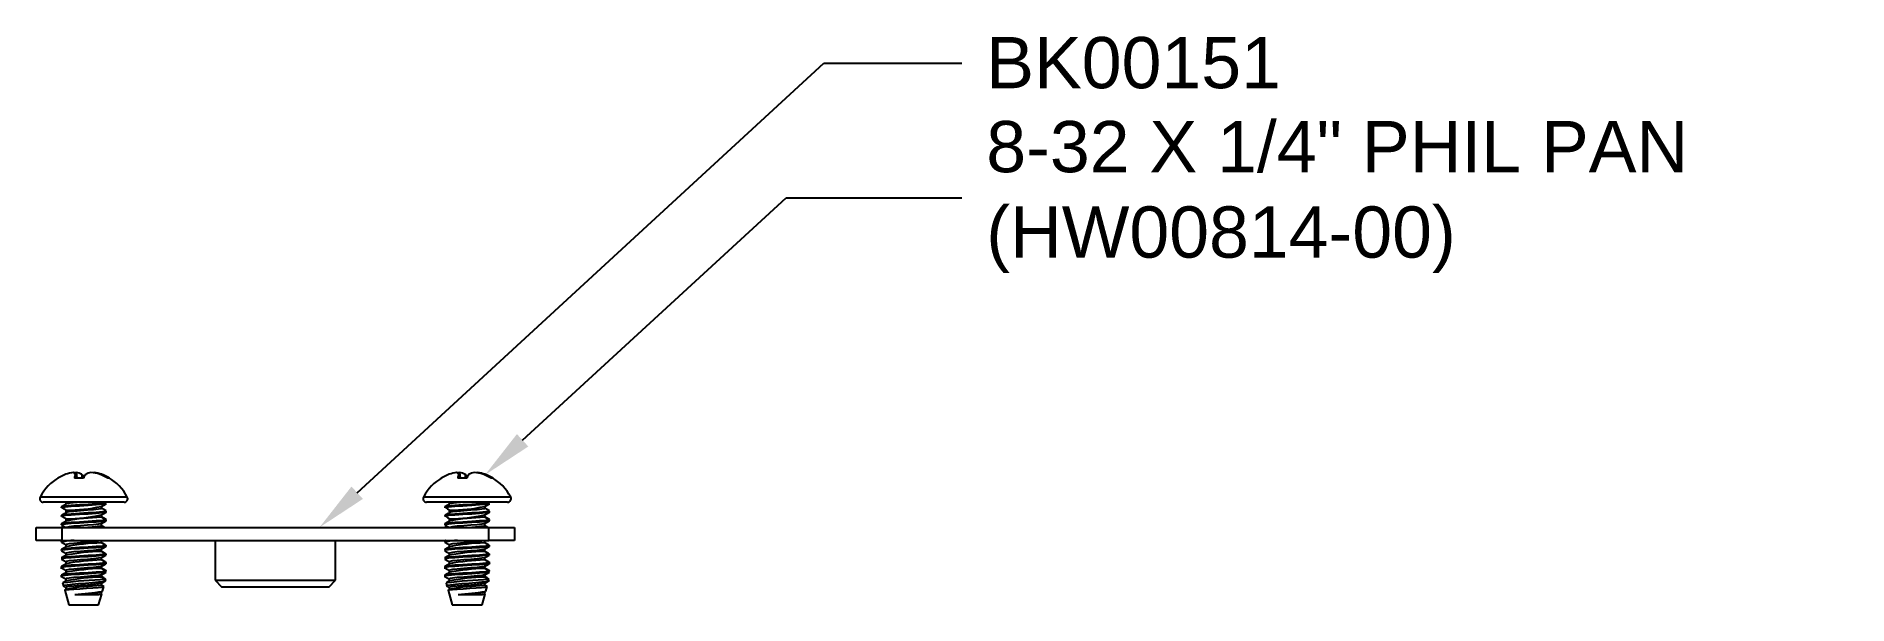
# Model space of a CAD drawing. Extents: x -0.88 to 5.75, y -0.28 to 1.8.
import ezdxf
from ezdxf import colors
from ezdxf.entities.mleader import LeaderData, LeaderLine
from ezdxf.math import Vec2, Vec3

# ---------------------------------------------------------------- set-up
doc = ezdxf.new("R2010")
doc.units = 0
doc.header["$LTSCALE"] = 0.5
doc.header["$MEASUREMENT"] = 0
for name, color, linetype in [('FAB DWG', 221, 'CONTINUOUS'), ('Hardware', 242, 'CONTINUOUS'), ('Mounting', 4, 'CONTINUOUS')]:
    doc.layers.add(name, color=color, linetype=linetype)
doc.styles.add('LSAD_Standard', font='arial.ttf')

msp = doc.modelspace()

# ---------------------------------------------------------------- linework, layer by layer
at = {"layer": 'Hardware', "linetype": 'Continuous', "transparency": 16777216}
for p, q in [((-0.7251, 0.1801), (-0.7274, 0.2009)), ((-0.663, 0.1993), (-0.6627, 0.2009)), ((0.6774, 0.1801), (0.6751, 0.2009)), ((0.7395, 0.1993), (0.7398, 0.2009)), ((-0.7024, 0.1801), (-0.7353, 0.1801)), ((-0.7294, 0.1801), (-0.732, 0.1946)), ((-0.7059, 0.1801), (-0.7083, 0.1946)), ((-0.6978, 0.1888), (-0.7047, 0.1888)), ((-0.6361, 0.1918), (-0.6359, 0.1946)), ((-0.6065, 0.1801), (-0.6128, 0.1801)), ((0.7001, 0.1801), (0.6672, 0.1801)), ((0.6731, 0.1801), (0.6705, 0.1946)), ((0.6966, 0.1801), (0.6942, 0.1946)), ((0.7047, 0.1888), (0.6978, 0.1888)), ((0.7664, 0.1918), (0.7666, 0.1946)), ((0.796, 0.1801), (0.7897, 0.1801)), ((-0.7313, 0.1112), (-0.8607, 0.1112)), ((-0.7291, 0.092), (-0.8492, 0.092)), ((-0.7833, 0.0754), (-0.7833, 0.0714)), ((-0.7663, 0.092), (-0.7663, 0.0854)), ((-0.5418, 0.1112), (-0.7313, 0.1112)), ((-0.5533, 0.092), (-0.7291, 0.092)), ((-0.6362, 0.0695), (-0.6362, 0.077)), ((0.6712, 0.1112), (0.5418, 0.1112)), ((0.6734, 0.092), (0.5533, 0.092)), ((0.6192, 0.0754), (0.6192, 0.0714)), ((0.6362, 0.092), (0.6362, 0.0854)), ((0.8607, 0.1112), (0.6712, 0.1112)), ((0.8492, 0.092), (0.6734, 0.092)), ((0.7663, 0.0695), (0.7663, 0.077)), ((-0.7833, 0.0441), (-0.7833, 0.0402)), ((-0.7833, 0.0129), (-0.7833, 0.0089)), ((-0.7663, 0.0617), (-0.7663, 0.0539)), ((-0.7663, 0.0304), (-0.7663, 0.0229)), ((-0.6374, 0.0382), (-0.6373, 0.0373)), ((-0.6374, 0.007), (-0.6373, 0.0061)), ((-0.6207, 0.0275), (-0.6373, 0.0373)), ((-0.6373, 0.0139), (-0.6207, 0.0236)), ((-0.627, 0), (-0.6373, 0.0061)), ((-0.6362, 0.0382), (-0.6362, 0.0457)), ((-0.6362, 0.007), (-0.6362, 0.0145)), ((-0.6208, 0.0285), (-0.6207, 0.0275)), ((-0.6208, 0.0246), (-0.6207, 0.0236)), ((-0.6192, 0.0558), (-0.6192, 0.0597)), ((-0.6192, 0.0246), (-0.6192, 0.0285)), ((0.6192, 0.0441), (0.6192, 0.0402)), ((0.6192, 0.0129), (0.6192, 0.0089)), ((0.6362, 0.0617), (0.6362, 0.0539)), ((0.6362, 0.0304), (0.6362, 0.0229)), ((0.7651, 0.0382), (0.7652, 0.0373)), ((0.7651, 0.007), (0.7652, 0.0061)), ((0.7818, 0.0275), (0.7652, 0.0373)), ((0.7652, 0.0139), (0.7818, 0.0236)), ((0.7755, 0), (0.7652, 0.0061)), ((0.7663, 0.0382), (0.7663, 0.0457)), ((0.7663, 0.007), (0.7663, 0.0145)), ((0.7817, 0.0285), (0.7818, 0.0275)), ((0.7817, 0.0246), (0.7818, 0.0236)), ((0.7833, 0.0558), (0.7833, 0.0597)), ((0.7833, 0.0246), (0.7833, 0.0285)), ((-0.7833, -0.0496), (-0.7833, -0.0536)), ((-0.7808, -0.048), (-0.7828, -0.0492)), ((-0.7663, -0.0633), (-0.7663, -0.0708)), ((-0.6374, -0.0555), (-0.6373, -0.0564)), ((-0.6373, -0.0486), (-0.6363, -0.048)), ((-0.6207, -0.0662), (-0.6373, -0.0564)), ((-0.6362, -0.0555), (-0.6362, -0.048)), ((-0.6208, -0.0653), (-0.6207, -0.0662)), ((-0.6192, -0.0692), (-0.6192, -0.0653)), ((0.6192, -0.0496), (0.6192, -0.0536)), ((0.6217, -0.048), (0.6197, -0.0492)), ((0.6362, -0.0633), (0.6362, -0.0708)), ((0.7651, -0.0555), (0.7652, -0.0564)), ((0.7652, -0.0486), (0.7662, -0.048)), ((0.7818, -0.0662), (0.7652, -0.0564)), ((0.7663, -0.0555), (0.7663, -0.048)), ((0.7817, -0.0653), (0.7818, -0.0662)), ((0.7833, -0.0692), (0.7833, -0.0653)), ((-0.7833, -0.0809), (-0.7833, -0.0848)), ((-0.7663, -0.0946), (-0.7663, -0.1021)), ((-0.7663, -0.1258), (-0.7663, -0.1333)), ((-0.6374, -0.0789), (-0.6373, -0.0799)), ((-0.6374, -0.0868), (-0.6373, -0.0877)), ((-0.6374, -0.1102), (-0.6373, -0.1111)), ((-0.6374, -0.118), (-0.6373, -0.1189)), ((-0.6373, -0.0799), (-0.6207, -0.0701)), ((-0.6207, -0.0975), (-0.6373, -0.0877)), ((-0.6373, -0.1111), (-0.6207, -0.1014)), ((-0.6207, -0.1287), (-0.6373, -0.1189)), ((-0.6362, -0.0868), (-0.6362, -0.0789)), ((-0.6362, -0.118), (-0.6362, -0.1102)), ((-0.6208, -0.0692), (-0.6207, -0.0701)), ((-0.6208, -0.0965), (-0.6207, -0.0975)), ((-0.6201, -0.0997), (-0.6207, -0.1014)), ((-0.6192, -0.1004), (-0.6192, -0.0965)), ((0.6192, -0.0809), (0.6192, -0.0848)), ((0.6362, -0.0946), (0.6362, -0.1021)), ((0.6362, -0.1258), (0.6362, -0.1333)), ((0.7651, -0.0789), (0.7652, -0.0799)), ((0.7651, -0.0868), (0.7652, -0.0877)), ((0.7651, -0.1102), (0.7652, -0.1111)), ((0.7651, -0.118), (0.7652, -0.1189)), ((0.7652, -0.0799), (0.7818, -0.0701)), ((0.7818, -0.0975), (0.7652, -0.0877)), ((0.7652, -0.1111), (0.7818, -0.1014)), ((0.7818, -0.1287), (0.7652, -0.1189)), ((0.7663, -0.0868), (0.7663, -0.0789)), ((0.7663, -0.118), (0.7663, -0.1102)), ((0.7817, -0.0692), (0.7818, -0.0701)), ((0.7817, -0.0965), (0.7818, -0.0975)), ((0.7824, -0.0997), (0.7818, -0.1014)), ((0.7833, -0.1004), (0.7833, -0.0965)), ((-0.7833, -0.1434), (-0.7833, -0.1511)), ((-0.7833, -0.1746), (-0.7833, -0.1821)), ((-0.7663, -0.1571), (-0.7663, -0.1646)), ((-0.7663, -0.1883), (-0.7663, -0.1958)), ((-0.6374, -0.1414), (-0.6373, -0.1424)), ((-0.6374, -0.1493), (-0.6373, -0.1502)), ((-0.6373, -0.1424), (-0.6207, -0.1326)), ((-0.6207, -0.16), (-0.6373, -0.1502)), ((-0.6373, -0.1736), (-0.6207, -0.1639)), ((-0.6371, -0.1805), (-0.6373, -0.1814)), ((-0.622, -0.1905), (-0.6373, -0.1814)), ((-0.6373, -0.2049), (-0.6238, -0.1969)), ((-0.6362, -0.1493), (-0.6362, -0.1414)), ((-0.6362, -0.1805), (-0.6362, -0.173)), ((-0.6221, -0.196), (-0.6204, -0.19)), ((-0.622, -0.1905), (-0.6211, -0.1892)), ((-0.6203, -0.1634), (-0.6207, -0.1639)), ((0.6192, -0.1434), (0.6192, -0.1511)), ((0.6192, -0.1746), (0.6192, -0.1821)), ((0.6362, -0.1571), (0.6362, -0.1646)), ((0.6362, -0.1883), (0.6362, -0.1958)), ((0.7651, -0.1414), (0.7652, -0.1424)), ((0.7651, -0.1493), (0.7652, -0.1502)), ((0.7652, -0.1424), (0.7818, -0.1326)), ((0.7818, -0.16), (0.7652, -0.1502)), ((0.7652, -0.1736), (0.7818, -0.1639)), ((0.7654, -0.1805), (0.7652, -0.1814)), ((0.7805, -0.1905), (0.7652, -0.1814)), ((0.7652, -0.2049), (0.7787, -0.1969)), ((0.7663, -0.1493), (0.7663, -0.1414)), ((0.7663, -0.1805), (0.7663, -0.173)), ((0.7804, -0.196), (0.7821, -0.19)), ((0.7805, -0.1905), (0.7814, -0.1892)), ((0.7822, -0.1634), (0.7818, -0.1639)), ((-0.7784, -0.2031), (-0.7751, -0.2146)), ((-0.7741, -0.2154), (-0.7659, -0.2202)), ((-0.7708, -0.2301), (-0.7558, -0.283)), ((-0.7658, -0.2268), (-0.7698, -0.2291)), ((-0.7663, -0.2196), (-0.7663, -0.2271)), ((-0.734, -0.2457), (-0.6455, -0.2457)), ((-0.6467, -0.283), (-0.6356, -0.2436)), ((-0.6373, -0.2439), (-0.6455, -0.2457)), ((-0.6455, -0.2457), (-0.6369, -0.2442)), ((-0.6369, -0.2118), (-0.6373, -0.2127)), ((-0.6294, -0.2173), (-0.6373, -0.2127)), ((-0.6373, -0.2361), (-0.6342, -0.2343)), ((-0.6367, -0.2352), (-0.6373, -0.2361)), ((-0.6367, -0.243), (-0.6373, -0.2439)), ((-0.6369, -0.2442), (-0.6373, -0.2439)), ((-0.6369, -0.2442), (-0.6364, -0.2434)), ((-0.6275, -0.2166), (-0.6363, -0.2115)), ((-0.6362, -0.2118), (-0.6362, -0.2043)), ((-0.6362, -0.2457), (-0.6362, -0.2333)), ((-0.6328, -0.2332), (-0.6342, -0.2343)), ((-0.6326, -0.2332), (-0.628, -0.2167)), ((-0.6294, -0.2173), (-0.6287, -0.2165)), ((0.6241, -0.2031), (0.6274, -0.2146)), ((0.6284, -0.2154), (0.6366, -0.2202)), ((0.6317, -0.2301), (0.6467, -0.283)), ((0.6367, -0.2268), (0.6327, -0.2291)), ((0.6362, -0.2196), (0.6362, -0.2271)), ((0.6685, -0.2457), (0.757, -0.2457)), ((0.7558, -0.283), (0.7669, -0.2436)), ((0.7652, -0.2439), (0.757, -0.2457)), ((0.757, -0.2457), (0.7656, -0.2442)), ((0.7656, -0.2118), (0.7652, -0.2127)), ((0.7731, -0.2173), (0.7652, -0.2127)), ((0.7652, -0.2361), (0.7683, -0.2343)), ((0.7658, -0.2352), (0.7652, -0.2361)), ((0.7658, -0.243), (0.7652, -0.2439)), ((0.7656, -0.2442), (0.7652, -0.2439)), ((0.7656, -0.2442), (0.7661, -0.2434)), ((0.775, -0.2166), (0.7662, -0.2115)), ((0.7663, -0.2118), (0.7663, -0.2043)), ((0.7663, -0.2457), (0.7663, -0.2333)), ((0.7697, -0.2332), (0.7683, -0.2343)), ((0.7699, -0.2332), (0.7745, -0.2167)), ((0.7731, -0.2173), (0.7738, -0.2165)), ((-0.7558, -0.283), (-0.6467, -0.283)), ((0.6467, -0.283), (0.7558, -0.283))]:
    msp.add_line(p, q, dxfattribs=at)
at = {"layer": 'Hardware', "linetype": 'Continuous', "transparency": 16777216, "flags": 128}
for points in [[(-0.7658, 0.0857), (-0.7743, 0.0808), (-0.7828, 0.0758)], [(-0.621, 0.092), (-0.6207, 0.09), (-0.6326, 0.0881), (-0.6555, 0.0861), (-0.6844, 0.0842), (-0.7167, 0.0822), (-0.7466, 0.0802), (-0.7689, 0.0784), (-0.7816, 0.0763), (-0.7817, 0.0754)], [(-0.6208, 0.0866), (-0.6207, 0.0861), (-0.6326, 0.0842), (-0.6555, 0.0822), (-0.6844, 0.0803), (-0.7167, 0.0783), (-0.7466, 0.0763), (-0.7689, 0.0745), (-0.7816, 0.0724), (-0.7817, 0.0714)], [(-0.7808, 0.0726), (-0.7728, 0.0677), (-0.7646, 0.0628)], [(-0.6374, 0.0695), (-0.6373, 0.0686), (-0.6468, 0.0667), (-0.665, 0.0646), (-0.6879, 0.0628), (-0.7135, 0.0608), (-0.7373, 0.0587), (-0.755, 0.0569), (-0.7619, 0.0555)], [(-0.6197, 0.0602), (-0.6282, 0.0652), (-0.6367, 0.0701)], [(-0.6366, 0.0767), (-0.6281, 0.0817), (-0.6196, 0.0866)], [(0.6367, 0.0857), (0.6282, 0.0808), (0.6197, 0.0758)], [(0.7815, 0.092), (0.7818, 0.09), (0.7699, 0.0881), (0.747, 0.0861), (0.7181, 0.0842), (0.6858, 0.0822), (0.6559, 0.0802), (0.6336, 0.0784), (0.6209, 0.0763), (0.6208, 0.0754)], [(0.7817, 0.0866), (0.7818, 0.0861), (0.7699, 0.0842), (0.747, 0.0822), (0.7181, 0.0803), (0.6858, 0.0783), (0.6559, 0.0763), (0.6336, 0.0745), (0.6209, 0.0724), (0.6208, 0.0714)], [(0.6217, 0.0726), (0.6297, 0.0677), (0.6379, 0.0628)], [(0.7651, 0.0695), (0.7652, 0.0686), (0.7557, 0.0667), (0.7375, 0.0646), (0.7146, 0.0628), (0.689, 0.0608), (0.6652, 0.0587), (0.6475, 0.0569), (0.6406, 0.0555)], [(0.7828, 0.0602), (0.7743, 0.0652), (0.7658, 0.0701)], [(0.7659, 0.0767), (0.7744, 0.0817), (0.7829, 0.0866)], [(-0.7829, 0.0085), (-0.7744, 0.0035), (-0.7683, 0)], [(-0.7658, 0.0232), (-0.7743, 0.0183), (-0.7828, 0.0133)], [(-0.6208, 0.0597), (-0.6207, 0.0588), (-0.6326, 0.0569), (-0.6555, 0.0548), (-0.6844, 0.053), (-0.7167, 0.051), (-0.7466, 0.049), (-0.7689, 0.0471), (-0.7816, 0.0451), (-0.7817, 0.0441)], [(-0.6208, 0.0558), (-0.6207, 0.0549), (-0.6326, 0.053), (-0.6555, 0.0509), (-0.6844, 0.0491), (-0.7167, 0.0471), (-0.7466, 0.0451), (-0.7689, 0.0432), (-0.7816, 0.0412), (-0.7817, 0.0402)], [(-0.6207, 0.0275), (-0.6326, 0.0256), (-0.6555, 0.0236), (-0.6844, 0.0217), (-0.7167, 0.0197), (-0.7466, 0.0177), (-0.7689, 0.0159), (-0.7816, 0.0138), (-0.7817, 0.0129)], [(-0.6207, 0.0236), (-0.6326, 0.0217), (-0.6555, 0.0197), (-0.6844, 0.0178), (-0.7167, 0.0158), (-0.7466, 0.0138), (-0.7689, 0.012), (-0.7816, 0.0099), (-0.7817, 0.0089)], [(-0.7808, 0.0413), (-0.7728, 0.0365), (-0.7646, 0.0316)], [(-0.7628, 0.0555), (-0.7709, 0.0506), (-0.7791, 0.0457)], [(-0.6373, 0.0139), (-0.6468, 0.012), (-0.665, 0.0099), (-0.6879, 0.0081), (-0.7135, 0.0061), (-0.7373, 0.0041), (-0.755, 0.0022), (-0.765, 0.0002), (-0.7651, -0.0008)], [(-0.6254, 0), (-0.6316, 0.0037), (-0.6397, 0.0087)], [(-0.6197, 0.029), (-0.6282, 0.0339), (-0.6367, 0.0388)], [(-0.6366, 0.0455), (-0.6281, 0.0504), (-0.6196, 0.0553)], [(-0.6366, 0.0142), (-0.6281, 0.0192), (-0.6196, 0.0241)], [(0.6196, 0.0085), (0.6281, 0.0035), (0.6342, 0)], [(0.6367, 0.0232), (0.6282, 0.0183), (0.6197, 0.0133)], [(0.7817, 0.0597), (0.7818, 0.0588), (0.7699, 0.0569), (0.747, 0.0548), (0.7181, 0.053), (0.6858, 0.051), (0.6559, 0.049), (0.6336, 0.0471), (0.6209, 0.0451), (0.6208, 0.0441)], [(0.7817, 0.0558), (0.7818, 0.0549), (0.7699, 0.053), (0.747, 0.0509), (0.7181, 0.0491), (0.6858, 0.0471), (0.6559, 0.0451), (0.6336, 0.0432), (0.6209, 0.0412), (0.6208, 0.0402)], [(0.7818, 0.0275), (0.7699, 0.0256), (0.747, 0.0236), (0.7181, 0.0217), (0.6858, 0.0197), (0.6559, 0.0177), (0.6336, 0.0159), (0.6209, 0.0138), (0.6208, 0.0129)], [(0.7818, 0.0236), (0.7699, 0.0217), (0.747, 0.0197), (0.7181, 0.0178), (0.6858, 0.0158), (0.6559, 0.0138), (0.6336, 0.012), (0.6209, 0.0099), (0.6208, 0.0089)], [(0.6217, 0.0413), (0.6297, 0.0365), (0.6379, 0.0316)], [(0.6397, 0.0555), (0.6316, 0.0506), (0.6234, 0.0457)], [(0.7652, 0.0139), (0.7557, 0.012), (0.7375, 0.0099), (0.7146, 0.0081), (0.689, 0.0061), (0.6652, 0.0041), (0.6475, 0.0022), (0.6375, 0.0002), (0.6374, -0.0008)], [(0.7771, 0), (0.7709, 0.0037), (0.7628, 0.0087)], [(0.7828, 0.029), (0.7743, 0.0339), (0.7658, 0.0388)], [(0.7659, 0.0455), (0.7744, 0.0504), (0.7829, 0.0553)], [(0.7659, 0.0142), (0.7744, 0.0192), (0.7829, 0.0241)], [(-0.7829, -0.054), (-0.7744, -0.059), (-0.7659, -0.0639)], [(-0.7775, -0.048), (-0.7816, -0.0487), (-0.7817, -0.0496)], [(-0.6207, -0.0662), (-0.6326, -0.0681), (-0.6555, -0.0702), (-0.6844, -0.072), (-0.7167, -0.074), (-0.7466, -0.076), (-0.7689, -0.0779), (-0.7816, -0.0799), (-0.7817, -0.0809)], [(-0.6373, -0.0486), (-0.6468, -0.0505), (-0.665, -0.0526), (-0.6879, -0.0544), (-0.7135, -0.0564), (-0.7373, -0.0584), (-0.755, -0.0603), (-0.765, -0.0623), (-0.7651, -0.0633)], [(-0.6234, -0.0637), (-0.6316, -0.0588), (-0.6397, -0.0538)], [(0.6196, -0.054), (0.6281, -0.059), (0.6366, -0.0639)], [(0.625, -0.048), (0.6209, -0.0487), (0.6208, -0.0496)], [(0.7818, -0.0662), (0.7699, -0.0681), (0.747, -0.0702), (0.7181, -0.072), (0.6858, -0.074), (0.6559, -0.076), (0.6336, -0.0779), (0.6209, -0.0799), (0.6208, -0.0809)], [(0.7652, -0.0486), (0.7557, -0.0505), (0.7375, -0.0526), (0.7146, -0.0544), (0.689, -0.0564), (0.6652, -0.0584), (0.6475, -0.0603), (0.6375, -0.0623), (0.6374, -0.0633)], [(0.7791, -0.0637), (0.7709, -0.0588), (0.7628, -0.0538)], [(-0.7829, -0.0853), (-0.7744, -0.0902), (-0.7659, -0.0952)], [(-0.7829, -0.1165), (-0.7744, -0.1215), (-0.7659, -0.1264)], [(-0.7658, -0.0705), (-0.7743, -0.0755), (-0.7828, -0.0804)], [(-0.7658, -0.1018), (-0.7743, -0.1067), (-0.7828, -0.1117)], [(-0.6207, -0.0701), (-0.6326, -0.072), (-0.6555, -0.0741), (-0.6844, -0.0759), (-0.7167, -0.0779), (-0.7466, -0.0799), (-0.7689, -0.0818), (-0.7816, -0.0838), (-0.7817, -0.0848)], [(-0.6207, -0.0975), (-0.6326, -0.0994), (-0.6555, -0.1014), (-0.6844, -0.1033), (-0.7167, -0.1053), (-0.7466, -0.1073), (-0.7689, -0.1091), (-0.7816, -0.1112), (-0.7817, -0.1121)], [(-0.6207, -0.1014), (-0.6326, -0.1033), (-0.6555, -0.1053), (-0.6844, -0.1072), (-0.7167, -0.1092), (-0.7466, -0.1112), (-0.7689, -0.113), (-0.7816, -0.1151), (-0.7817, -0.1161)], [(-0.6207, -0.1287), (-0.6326, -0.1306), (-0.6555, -0.1327), (-0.6844, -0.1345), (-0.7167, -0.1365), (-0.7466, -0.1385), (-0.7689, -0.1404), (-0.7816, -0.1424), (-0.7817, -0.1434)], [(-0.6373, -0.0799), (-0.6468, -0.0818), (-0.665, -0.0839), (-0.6879, -0.0857), (-0.7135, -0.0877), (-0.7373, -0.0897), (-0.755, -0.0915), (-0.765, -0.0936), (-0.7651, -0.0946)], [(-0.6373, -0.1111), (-0.6468, -0.113), (-0.665, -0.1151), (-0.6879, -0.1169), (-0.7135, -0.1189), (-0.7373, -0.1209), (-0.755, -0.1228), (-0.765, -0.1248), (-0.7651, -0.1258)], [(-0.6234, -0.0949), (-0.6316, -0.09), (-0.6397, -0.0851)], [(-0.6234, -0.1262), (-0.6316, -0.1213), (-0.6397, -0.1163)], [(-0.6379, -0.1403), (-0.6297, -0.1354), (-0.6218, -0.1307)], [(-0.6244, -0.1262), (-0.6198, -0.1272), (-0.6207, -0.1287)], [(-0.6225, -0.1305), (-0.6198, -0.1311), (-0.6207, -0.1326)], [(0.6196, -0.0853), (0.6281, -0.0902), (0.6366, -0.0952)], [(0.6196, -0.1165), (0.6281, -0.1215), (0.6366, -0.1264)], [(0.6367, -0.0705), (0.6282, -0.0755), (0.6197, -0.0804)], [(0.6367, -0.1018), (0.6282, -0.1067), (0.6197, -0.1117)], [(0.7818, -0.0701), (0.7699, -0.072), (0.747, -0.0741), (0.7181, -0.0759), (0.6858, -0.0779), (0.6559, -0.0799), (0.6336, -0.0818), (0.6209, -0.0838), (0.6208, -0.0848)], [(0.7818, -0.0975), (0.7699, -0.0994), (0.747, -0.1014), (0.7181, -0.1033), (0.6858, -0.1053), (0.6559, -0.1073), (0.6336, -0.1091), (0.6209, -0.1112), (0.6208, -0.1121)], [(0.7818, -0.1014), (0.7699, -0.1033), (0.747, -0.1053), (0.7181, -0.1072), (0.6858, -0.1092), (0.6559, -0.1112), (0.6336, -0.113), (0.6209, -0.1151), (0.6208, -0.1161)], [(0.7818, -0.1287), (0.7699, -0.1306), (0.747, -0.1327), (0.7181, -0.1345), (0.6858, -0.1365), (0.6559, -0.1385), (0.6336, -0.1404), (0.6209, -0.1424), (0.6208, -0.1434)], [(0.7652, -0.0799), (0.7557, -0.0818), (0.7375, -0.0839), (0.7146, -0.0857), (0.689, -0.0877), (0.6652, -0.0897), (0.6475, -0.0915), (0.6375, -0.0936), (0.6374, -0.0946)], [(0.7652, -0.1111), (0.7557, -0.113), (0.7375, -0.1151), (0.7146, -0.1169), (0.689, -0.1189), (0.6652, -0.1209), (0.6475, -0.1228), (0.6375, -0.1248), (0.6374, -0.1258)], [(0.7791, -0.0949), (0.7709, -0.09), (0.7628, -0.0851)], [(0.7791, -0.1262), (0.7709, -0.1213), (0.7628, -0.1163)], [(0.7646, -0.1403), (0.7728, -0.1354), (0.7807, -0.1307)], [(0.7781, -0.1262), (0.7827, -0.1272), (0.7818, -0.1287)], [(0.78, -0.1305), (0.7827, -0.1311), (0.7818, -0.1326)], [(-0.7829, -0.1478), (-0.7744, -0.1527), (-0.7659, -0.1577)], [(-0.7829, -0.1791), (-0.7744, -0.184), (-0.7659, -0.1889)], [(-0.7658, -0.133), (-0.7743, -0.138), (-0.7828, -0.1429)], [(-0.7658, -0.1643), (-0.7743, -0.1692), (-0.7828, -0.1742)], [(-0.6207, -0.1326), (-0.6326, -0.1345), (-0.6555, -0.1366), (-0.6844, -0.1384), (-0.7167, -0.1404), (-0.7466, -0.1424), (-0.7689, -0.1443), (-0.7816, -0.1463), (-0.7817, -0.1473)], [(-0.6207, -0.16), (-0.6326, -0.1619), (-0.6555, -0.1639), (-0.6844, -0.1658), (-0.7167, -0.1678), (-0.7466, -0.1698), (-0.7689, -0.1716), (-0.7816, -0.1737), (-0.7817, -0.1746)], [(-0.6207, -0.1639), (-0.6326, -0.1658), (-0.6555, -0.1678), (-0.6844, -0.1697), (-0.7167, -0.1717), (-0.7466, -0.1737), (-0.7689, -0.1755), (-0.7816, -0.1776), (-0.7817, -0.1786)], [(-0.7658, -0.1955), (-0.7737, -0.2001), (-0.7773, -0.2022)], [(-0.6238, -0.1969), (-0.6313, -0.1985), (-0.6474, -0.2006), (-0.6695, -0.2026), (-0.6951, -0.2046), (-0.7207, -0.2067), (-0.7439, -0.2087), (-0.7619, -0.2107), (-0.7726, -0.2127), (-0.775, -0.2148), (-0.7739, -0.2151)], [(-0.6373, -0.1424), (-0.6468, -0.1443), (-0.665, -0.1464), (-0.6879, -0.1482), (-0.7135, -0.1502), (-0.7373, -0.1522), (-0.755, -0.154), (-0.765, -0.1561), (-0.7651, -0.1571)], [(-0.6373, -0.1736), (-0.6468, -0.1755), (-0.665, -0.1776), (-0.6879, -0.1794), (-0.7135, -0.1814), (-0.7373, -0.1834), (-0.755, -0.1853), (-0.765, -0.1873), (-0.7651, -0.1883)], [(-0.6367, -0.1733), (-0.6282, -0.1684), (-0.6197, -0.1634)], [(-0.6367, -0.2046), (-0.6292, -0.2002), (-0.6218, -0.1959)], [(-0.6197, -0.1585), (-0.6282, -0.1536), (-0.6366, -0.1487)], [(-0.6203, -0.1895), (-0.6283, -0.1848), (-0.6364, -0.1801)], [(-0.6227, -0.1958), (-0.6223, -0.1962), (-0.6238, -0.1969)], [(-0.6199, -0.1585), (-0.6196, -0.1586), (-0.6207, -0.16)], [(0.6196, -0.1478), (0.6281, -0.1527), (0.6366, -0.1577)], [(0.6196, -0.1791), (0.6281, -0.184), (0.6366, -0.1889)], [(0.6367, -0.133), (0.6282, -0.138), (0.6197, -0.1429)], [(0.6367, -0.1643), (0.6282, -0.1692), (0.6197, -0.1742)], [(0.7818, -0.1326), (0.7699, -0.1345), (0.747, -0.1366), (0.7181, -0.1384), (0.6858, -0.1404), (0.6559, -0.1424), (0.6336, -0.1443), (0.6209, -0.1463), (0.6208, -0.1473)], [(0.7818, -0.16), (0.7699, -0.1619), (0.747, -0.1639), (0.7181, -0.1658), (0.6858, -0.1678), (0.6559, -0.1698), (0.6336, -0.1716), (0.6209, -0.1737), (0.6208, -0.1746)], [(0.7818, -0.1639), (0.7699, -0.1658), (0.747, -0.1678), (0.7181, -0.1697), (0.6858, -0.1717), (0.6559, -0.1737), (0.6336, -0.1755), (0.6209, -0.1776), (0.6208, -0.1786)], [(0.6367, -0.1955), (0.6288, -0.2001), (0.6252, -0.2022)], [(0.7787, -0.1969), (0.7712, -0.1985), (0.7551, -0.2006), (0.733, -0.2026), (0.7074, -0.2046), (0.6818, -0.2067), (0.6586, -0.2087), (0.6406, -0.2107), (0.6299, -0.2127), (0.6275, -0.2148), (0.6286, -0.2151)], [(0.7652, -0.1424), (0.7557, -0.1443), (0.7375, -0.1464), (0.7146, -0.1482), (0.689, -0.1502), (0.6652, -0.1522), (0.6475, -0.154), (0.6375, -0.1561), (0.6374, -0.1571)], [(0.7652, -0.1736), (0.7557, -0.1755), (0.7375, -0.1776), (0.7146, -0.1794), (0.689, -0.1814), (0.6652, -0.1834), (0.6475, -0.1853), (0.6375, -0.1873), (0.6374, -0.1883)], [(0.7658, -0.1733), (0.7743, -0.1684), (0.7828, -0.1634)], [(0.7658, -0.2046), (0.7733, -0.2002), (0.7807, -0.1959)], [(0.7828, -0.1585), (0.7743, -0.1536), (0.7659, -0.1487)], [(0.7822, -0.1895), (0.7742, -0.1848), (0.7661, -0.1801)], [(0.7798, -0.1958), (0.7802, -0.1962), (0.7787, -0.1969)], [(0.7826, -0.1585), (0.7829, -0.1586), (0.7818, -0.16)], [(-0.7705, -0.23), (-0.7708, -0.2299), (-0.7666, -0.2284), (-0.755, -0.2269), (-0.7372, -0.2255), (-0.7152, -0.2241), (-0.6913, -0.2226), (-0.6683, -0.2212), (-0.6488, -0.2198), (-0.6348, -0.2183), (-0.6294, -0.2173)], [(-0.6373, -0.2049), (-0.6468, -0.2068), (-0.665, -0.2089), (-0.6879, -0.2107), (-0.7135, -0.2127), (-0.7373, -0.2147), (-0.755, -0.2165), (-0.765, -0.2186), (-0.7651, -0.2196)], [(0.632, -0.23), (0.6317, -0.2299), (0.6359, -0.2284), (0.6475, -0.2269), (0.6653, -0.2255), (0.6873, -0.2241), (0.7112, -0.2226), (0.7342, -0.2212), (0.7537, -0.2198), (0.7677, -0.2183), (0.7731, -0.2173)], [(0.7652, -0.2049), (0.7557, -0.2068), (0.7375, -0.2089), (0.7146, -0.2107), (0.689, -0.2127), (0.6652, -0.2147), (0.6475, -0.2165), (0.6375, -0.2186), (0.6374, -0.2196)]]:
    msp.add_lwpolyline(points, dxfattribs=at)
at = {"layer": 'Hardware', "linetype": 'Continuous', "transparency": 16777216}
for centre, radius, start, end in [((-0.7254, 0.0793), 0.1224, 96.72971, 109.67528), ((-0.7507, 0.1797), 0.0239, 38.73544, 62.84229), ((-0.7101, 0.0286), 0.1732, 95.71974, 99.08564), ((-0.7401, 0.1307), 0.0713, 63.5858, 79.74782), ((-0.6624, 0.1307), 0.0713, 100.25218, 116.4142), ((-0.6923, 0.0296), 0.1722, 73.42008, 84.29441), ((-0.6564, 0.187), 0.0153, 114.53131, 124.53319), ((-0.6771, 0.0793), 0.1224, 70.32472, 83.27029), ((0.6771, 0.0793), 0.1224, 96.72971, 109.67528), ((0.6518, 0.1797), 0.0239, 38.73544, 62.84229), ((0.6924, 0.0286), 0.1732, 95.71974, 99.08564), ((0.6624, 0.1307), 0.0713, 63.5858, 79.74782), ((0.7401, 0.1307), 0.0713, 100.25218, 116.4142), ((0.7102, 0.0296), 0.1722, 73.42008, 84.29441), ((0.7461, 0.187), 0.0153, 114.53131, 124.53319), ((0.7254, 0.0793), 0.1224, 70.32472, 83.27029), ((-0.7013, 0.0264), 0.1806, 120.2299, 152.00623), ((-0.7066, 0.0355), 0.1701, 110.68646, 121.745), ((-0.6543, 0.1697), 0.0816, 162.21991, 172.64657), ((-0.8006, 0.1327), 0.1111, 26.59534, 33.8596), ((-0.598, 0.1303), 0.1157, 146.22036, 154.47802), ((-0.7067, 0.0221), 0.1839, 59.25936, 69.75713), ((-0.6959, 0.0355), 0.1701, 58.255, 69.31354), ((-0.7013, 0.0264), 0.1806, 27.99377, 59.7701), ((0.7013, 0.0264), 0.1806, 120.2299, 152.00623), ((0.6959, 0.0355), 0.1701, 110.68646, 121.745), ((0.7482, 0.1697), 0.0816, 162.21991, 172.64657), ((0.6019, 0.1327), 0.1111, 26.59534, 33.8596), ((0.8045, 0.1303), 0.1157, 146.22036, 154.47802), ((0.6958, 0.0221), 0.1839, 59.25936, 69.75713), ((0.7066, 0.0355), 0.1701, 58.255, 69.31354), ((0.7013, 0.0264), 0.1806, 27.99377, 59.7701), ((-0.8492, 0.105), 0.013, 152.00623, 270), ((-0.7162, -0.1017), 0.1937, 89.20908, 104.61198), ((-0.7699, 0.6987), 0.6359, 270.49712, 282.03389), ((-0.5533, 0.105), 0.013, 270, 27.99377), ((0.5533, 0.105), 0.013, 152.00623, 270), ((0.6863, -0.1017), 0.1937, 89.20908, 104.61198), ((0.6326, 0.6987), 0.6359, 270.49712, 282.03389), ((0.8492, 0.105), 0.013, 270, 27.99377), ((-0.6147, -0.7545), 0.7921, 91.63691, 100.94214), ((-0.7699, 0.6675), 0.6359, 270.49712, 282.03389), ((-0.7177, 0.4783), 0.479, 273.17541, 279.66428), ((0.7878, -0.7545), 0.7921, 91.63691, 100.94214), ((0.6326, 0.6675), 0.6359, 270.49712, 282.03389), ((0.6848, 0.4783), 0.479, 273.17541, 279.66428), ((-0.74, -0.2063), 0.1583, 88.72075, 105.27843), ((-0.6147, -0.8482), 0.7921, 91.63691, 100.94214), ((0.6625, -0.2063), 0.1583, 88.72075, 105.27843), ((0.7878, -0.8482), 0.7921, 91.63691, 100.94214), ((-0.6147, -0.8795), 0.7921, 91.63691, 100.94214), ((-0.6147, -0.9107), 0.7921, 91.63691, 100.94214), ((0.7878, -0.8795), 0.7921, 91.63691, 100.94214), ((0.7878, -0.9107), 0.7921, 91.63691, 100.94214), ((-0.4908, -2.784), 2.5969, 92.89619, 96.35811), ((-0.6146, -0.9426), 0.7928, 91.64054, 100.93809), ((-0.6146, -0.9741), 0.793, 91.64174, 100.93675), ((0.9117, -2.784), 2.5969, 92.89619, 96.35811), ((0.7879, -0.9426), 0.7928, 91.64054, 100.93809), ((0.7879, -0.9741), 0.793, 91.64174, 100.93675), ((-0.611, -1.0396), 0.8273, 91.82452, 100.73243), ((-0.8878, 1.5436), 1.7959, 274.91333, 278.11964), ((-0.8349, 1.2716), 1.5207, 273.80489, 277.46517), ((0.7915, -1.0396), 0.8273, 91.82452, 100.73243), ((0.5147, 1.5436), 1.7959, 274.91333, 278.11964), ((0.5676, 1.2716), 1.5207, 273.80489, 277.46517)]:
    msp.add_arc(centre, radius, start, end, dxfattribs=at)
at = {"layer": 'Mounting', "linetype": 'Continuous', "transparency": 16777216}
for p, q in [((-0.875, -0.048), (-0.875, 0)), ((-0.875, 0), (-0.7812, 0)), ((-0.7812, 0), (-0.7812, -0.048)), ((-0.7812, 0), (0.7812, 0)), ((0.7812, -0.048), (0.7812, 0)), ((0.7812, 0), (0.875, 0)), ((0.875, 0), (0.875, -0.048)), ((-0.7812, -0.048), (-0.875, -0.048)), ((-0.7812, -0.048), (0.7812, -0.048)), ((-0.22, -0.048), (-0.22, -0.1935)), ((0.22, -0.1935), (0.22, -0.048)), ((0.875, -0.048), (0.7812, -0.048)), ((-0.22, -0.1935), (-0.1955, -0.218)), ((-0.22, -0.1935), (0.22, -0.1935)), ((0.1955, -0.218), (0.22, -0.1935)), ((0.1955, -0.218), (-0.1955, -0.218))]:
    msp.add_line(p, q, dxfattribs=at)

# ---------------------------------------------------------------- leaders
at = {"layer": 'FAB DWG', "ltscale": 0.5, "transparency": 16777216}
ml = msp.add_multileader_mtext('Standard', dxfattribs=at)
ml.set_content('BK00151', color=256, style='LSAD_Standard')
ml.set_leader_properties()
ml.build(insert=Vec2(0, 0))
ml.multileader.update_dxf_attribs({"text_left_attachment_type": 2, "dogleg_length": 0.36, "arrow_head_size": 0.1875})
ctx = ml.context
ctx.base_point, ctx.char_height, ctx.arrow_head_size, ctx.landing_gap_size, ctx.plane_origin = Vec3(2.5105, 1.6987), 0.1875, 0.1875, 0.09, Vec3(1.5558, 0.8728)
ctx.left_attachment = 2
notes = []
notes.append((ctx, [(0, (1, 1, 0), (2.0059, 1.6987), (1, 0), 0.5046, [(0, [(0.1612, 0)], 0, [])])]))
ctx.mtext.insert, ctx.mtext.width, ctx.mtext.defined_height, ctx.mtext.flow_direction = Vec3(2.6005, 1.7944), 3.15153, 0.8541, 5
ml = msp.add_multileader_mtext('Standard', dxfattribs=at)
ml.set_content('8-32 X 1/4" PHIL PAN \\P(HW00814-00)', color=256, style='LSAD_Standard')
ml.set_leader_properties()
ml.build(insert=Vec2(0, 0))
ml.multileader.update_dxf_attribs({"text_left_attachment_type": 2, "dogleg_length": 0.36, "arrow_head_size": 0.1875})
ctx = ml.context
ctx.base_point, ctx.char_height, ctx.arrow_head_size, ctx.landing_gap_size, ctx.plane_origin = Vec3(2.5105, 1.2064), 0.1875, 0.1875, 0.09, Vec3(1.475, 0.6732)
ctx.left_attachment = 2
notes.append((ctx, [(0, (1, 1, 0), (1.8682, 1.2064), (1, 0), 0.6423, [(0, [(0.7664, 0.1918)], 0, [])])]))
ctx.mtext.insert, ctx.mtext.width, ctx.mtext.defined_height, ctx.mtext.flow_direction = Vec3(2.6005, 1.4871), 3.15153, 0.8541, 5
for ctx, leaders in notes:
    for number, flags, end, landing, length, lines in leaders:
        leader = LeaderData()
        leader.index, (leader.has_last_leader_line, leader.has_dogleg_vector, leader.attachment_direction) = number, flags
        leader.last_leader_point, leader.dogleg_vector, leader.dogleg_length = Vec3(end), Vec3(landing), length
        for number, points, colour, breaks in lines:
            line = LeaderLine()
            line.index, line.vertices, line.color, line.breaks = number, Vec3.list(points), colors.encode_raw_color(colour), breaks
            leader.lines.append(line)
        ctx.leaders.append(leader)

doc.saveas('drawing.dxf')
